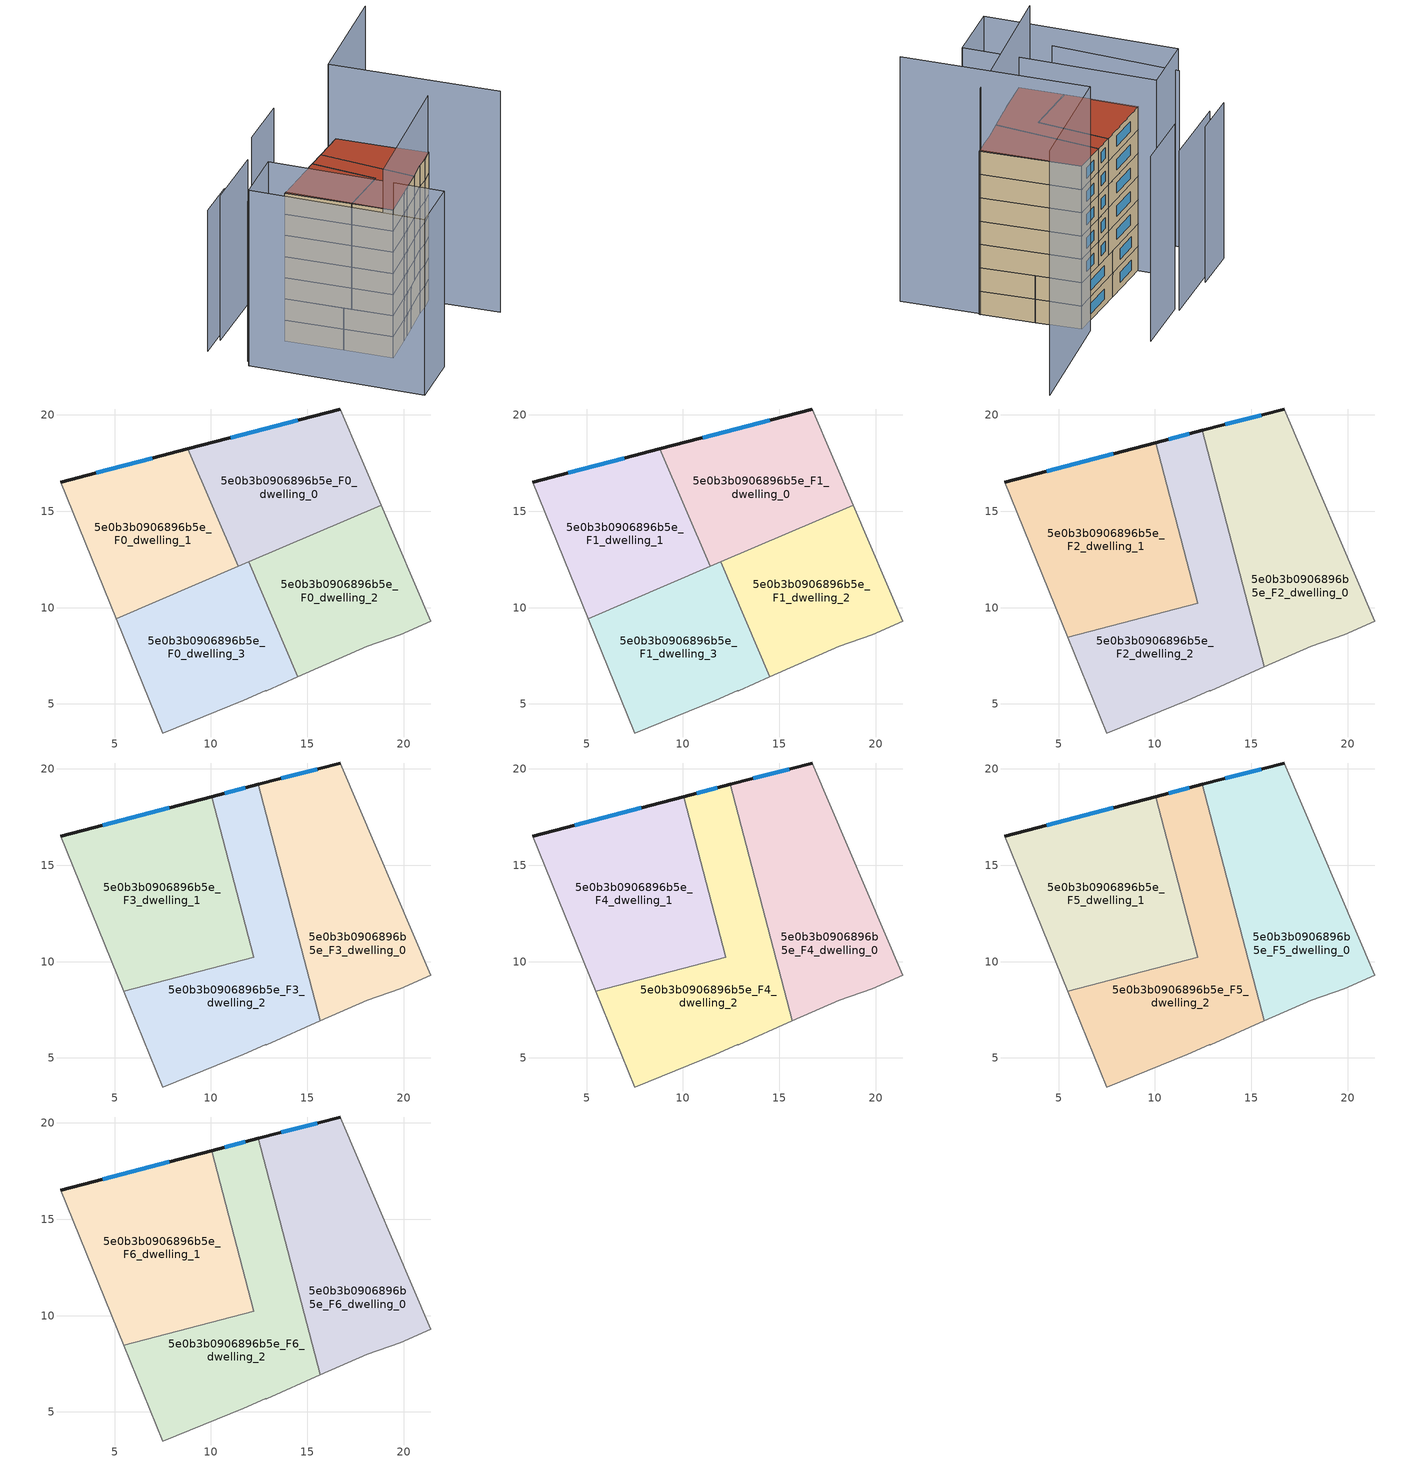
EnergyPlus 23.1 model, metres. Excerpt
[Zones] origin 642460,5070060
5e0b3b0906896b5e_F0_dwelling_0
 floor ground (EU_floor_Construction): 16.71,20.3 18.84,15.32 11.41,12.14 8.81,18.24 z0
 wall outside (EU_wall_Construction): 16.71,20.3 8.81,18.24 z0:3
 wall adiabatic (EU_wall_Construction): 18.84,15.32 16.71,20.3 z0:3
 wall to 5e0b3b0906896b5e_F0_dwelling_1 (EU_wall_Construction): 8.81,18.24 11.41,12.14 z0:3
 wall to 5e0b3b0906896b5e_F0_dwelling_2 (EU_wall_Construction): 11.95,12.37 18.84,15.32 z0:3
 wall to 5e0b3b0906896b5e_F0_dwelling_3 (EU_wall_Construction): 11.41,12.14 11.95,12.37 z0:3
 window (EU_Window_Construction): 14.5,19.72 11.02,18.81 z0.84:2.16
5e0b3b0906896b5e_F0_dwelling_1
 floor ground (EU_floor_Construction): 8.81,18.24 11.41,12.14 5.08,9.43 2.2,16.51 z0
 wall outside (EU_wall_Construction): 8.81,18.24 2.2,16.51 z0:3
 wall adiabatic (EU_wall_Construction): 2.2,16.51 5.08,9.43 z0:3
 wall to 5e0b3b0906896b5e_F0_dwelling_3 (EU_wall_Construction): 5.08,9.43 11.41,12.14 z0:3
 window (EU_Window_Construction): 6.95,17.75 4.05,16.99 z0.84:2.16
5e0b3b0906896b5e_F0_dwelling_2
 floor ground (EU_floor_Construction): 18.84,15.32 21.41,9.29 19.81,8.6 18.11,8 14.5,6.4 11.95,12.37 z0
 wall to 5e0b3b0906896b5e_F0_dwelling_3 (EU_wall_Construction): 11.95,12.37 14.5,6.4 z0:3
 wall adiabatic (EU_wall_Construction): 14.5,6.4 18.11,8 19.81,8.6 21.41,9.29 18.84,15.32 z0:3
5e0b3b0906896b5e_F0_dwelling_3
 floor ground (EU_floor_Construction): 11.95,12.37 14.5,6.4 12.9,5.7 12.8,5.7 11.7,5.2 7.5,3.5 5.08,9.43 z0
 wall adiabatic (EU_wall_Construction): 5.08,9.43 7.5,3.5 11.7,5.2 12.8,5.7 12.9,5.7 14.5,6.4 z0:3
5e0b3b0906896b5e_F1_dwelling_0
 floor to 5e0b3b0906896b5e_F0_dwelling_0 (EU_floor_Construction): 16.71,20.3 18.84,15.32 11.41,12.14 8.81,18.24 z3
 wall outside (EU_wall_Construction): 16.71,20.3 8.81,18.24 z3:6
 wall adiabatic (EU_wall_Construction): 18.84,15.32 16.71,20.3 z3:6
 wall to 5e0b3b0906896b5e_F1_dwelling_1 (EU_wall_Construction): 8.81,18.24 11.41,12.14 z3:6
 wall to 5e0b3b0906896b5e_F1_dwelling_2 (EU_wall_Construction): 11.95,12.37 18.84,15.32 z3:6
 wall to 5e0b3b0906896b5e_F1_dwelling_3 (EU_wall_Construction): 11.41,12.14 11.95,12.37 z3:6
 window (EU_Window_Construction): 14.5,19.72 11.02,18.81 z3.84:5.16
 ceiling adiabatic (EU_roof_Construction): 14.02,13.25 12.46,19.19 8.81,18.24 11.41,12.14 z6
5e0b3b0906896b5e_F1_dwelling_1
 floor to 5e0b3b0906896b5e_F0_dwelling_1 (EU_floor_Construction): 8.81,18.24 11.41,12.14 5.08,9.43 2.2,16.51 z3
 wall outside (EU_wall_Construction): 8.81,18.24 2.2,16.51 z3:6
 wall adiabatic (EU_wall_Construction): 2.2,16.51 5.08,9.43 z3:6
 wall to 5e0b3b0906896b5e_F1_dwelling_3 (EU_wall_Construction): 5.08,9.43 11.41,12.14 z3:6
 window (EU_Window_Construction): 6.95,17.75 4.05,16.99 z3.84:5.16
 ceiling adiabatic (EU_roof_Construction): 11.41,12.14 8.81,18.24 2.2,16.51 5.08,9.43 z6
5e0b3b0906896b5e_F1_dwelling_2
 floor to 5e0b3b0906896b5e_F0_dwelling_2 (EU_floor_Construction): 18.84,15.32 21.41,9.29 19.81,8.6 18.11,8 14.5,6.4 11.95,12.37 z3
 wall to 5e0b3b0906896b5e_F1_dwelling_3 (EU_wall_Construction): 11.95,12.37 14.5,6.4 z3:6
 wall adiabatic (EU_wall_Construction): 14.5,6.4 18.11,8 19.81,8.6 21.41,9.29 18.84,15.32 z3:6
5e0b3b0906896b5e_F1_dwelling_3
 floor to 5e0b3b0906896b5e_F0_dwelling_3 (EU_floor_Construction): 11.95,12.37 14.5,6.4 12.9,5.7 12.8,5.7 11.7,5.2 7.5,3.5 5.08,9.43 z3
 wall adiabatic (EU_wall_Construction): 5.08,9.43 7.5,3.5 11.7,5.2 12.8,5.7 12.9,5.7 14.5,6.4 z3:6
 ceiling adiabatic (EU_roof_Construction): 12.22,10.22 11.69,12.26 5.08,9.43 5.48,8.46 z6
5e0b3b0906896b5e_F2_dwelling_0
 floor to 5e0b3b0906896b5e_F1_dwelling_2 (EU_floor_Construction): 18.84,15.32 21.41,9.29 19.81,8.6 18.11,8 15.68,6.92 14.02,13.25 z6
 floor to 5e0b3b0906896b5e_F1_dwelling_0 (EU_floor_Construction): 16.71,20.3 18.84,15.32 14.02,13.25 12.46,19.19 z6
 wall outside (EU_wall_Construction): 16.71,20.3 12.46,19.19 z6:9
 wall to 5e0b3b0906896b5e_F2_dwelling_2 (EU_wall_Construction): 12.46,19.19 15.68,6.92 z6:9
 wall adiabatic (EU_wall_Construction): 15.68,6.92 18.11,8 19.81,8.6 21.41,9.29 16.71,20.3 z6:9
 window (EU_Window_Construction): 15.52,19.99 13.65,19.5 z6.84:8.16
5e0b3b0906896b5e_F2_dwelling_1
 floor adiabatic (EU_floor_Construction): 10.04,18.56 12.22,10.22 5.48,8.46 2.2,16.51 z6
 wall outside (EU_wall_Construction): 10.04,18.56 2.2,16.51 z6:9
 wall to 5e0b3b0906896b5e_F2_dwelling_2 (EU_wall_Construction): 5.48,8.46 12.22,10.22 10.04,18.56 z6:9
 wall adiabatic (EU_wall_Construction): 2.2,16.51 5.48,8.46 z6:9
 window (EU_Window_Construction): 7.84,17.98 4.4,17.08 z6.84:8.16
5e0b3b0906896b5e_F2_dwelling_2
 floor to 5e0b3b0906896b5e_F1_dwelling_3 (EU_floor_Construction): 11.95,12.37 14.5,6.4 12.9,5.7 12.8,5.7 11.7,5.2 7.5,3.5 5.48,8.46 12.22,10.22 11.69,12.26 z6
 floor to 5e0b3b0906896b5e_F1_dwelling_2 (EU_floor_Construction): 14.02,13.25 15.68,6.92 14.5,6.4 11.95,12.37 z6
 floor adiabatic (EU_floor_Construction): 12.46,19.19 14.02,13.25 11.69,12.26 10.04,18.56 z6
 wall outside (EU_wall_Construction): 12.46,19.19 10.04,18.56 z6:9
 wall adiabatic (EU_wall_Construction): 5.48,8.46 7.5,3.5 11.7,5.2 12.8,5.7 12.9,5.7 15.68,6.92 z6:9
 window (EU_Window_Construction): 11.78,19.02 10.72,18.74 z6.84:8.16
5e0b3b0906896b5e_F3_dwelling_0
 floor to 5e0b3b0906896b5e_F2_dwelling_0 (EU_floor_Construction): 16.71,20.3 21.41,9.29 19.81,8.6 18.11,8 15.68,6.92 12.46,19.19 z9
 wall outside (EU_wall_Construction): 16.71,20.3 12.46,19.19 z9:12
 wall to 5e0b3b0906896b5e_F3_dwelling_2 (EU_wall_Construction): 12.46,19.19 15.68,6.92 z9:12
 wall adiabatic (EU_wall_Construction): 15.68,6.92 18.11,8 19.81,8.6 21.41,9.29 16.71,20.3 z9:12
 window (EU_Window_Construction): 15.52,19.99 13.65,19.5 z9.84:11.16
5e0b3b0906896b5e_F3_dwelling_1
 floor to 5e0b3b0906896b5e_F2_dwelling_1 (EU_floor_Construction): 10.04,18.56 12.22,10.22 5.48,8.46 2.2,16.51 z9
 wall outside (EU_wall_Construction): 10.04,18.56 2.2,16.51 z9:12
 wall to 5e0b3b0906896b5e_F3_dwelling_2 (EU_wall_Construction): 5.48,8.46 12.22,10.22 10.04,18.56 z9:12
 wall adiabatic (EU_wall_Construction): 2.2,16.51 5.48,8.46 z9:12
 window (EU_Window_Construction): 7.84,17.98 4.4,17.08 z9.84:11.16
5e0b3b0906896b5e_F3_dwelling_2
 floor to 5e0b3b0906896b5e_F2_dwelling_2 (EU_floor_Construction): 12.46,19.19 15.68,6.92 12.9,5.7 12.8,5.7 11.7,5.2 7.5,3.5 5.48,8.46 12.22,10.22 10.04,18.56 z9
 wall outside (EU_wall_Construction): 12.46,19.19 10.04,18.56 z9:12
 wall adiabatic (EU_wall_Construction): 5.48,8.46 7.5,3.5 11.7,5.2 12.8,5.7 12.9,5.7 15.68,6.92 z9:12
 window (EU_Window_Construction): 11.78,19.02 10.72,18.74 z9.84:11.16
5e0b3b0906896b5e_F4_dwelling_0
 floor to 5e0b3b0906896b5e_F3_dwelling_0 (EU_floor_Construction): 16.71,20.3 21.41,9.29 19.81,8.6 18.11,8 15.68,6.92 12.46,19.19 z12
 wall outside (EU_wall_Construction): 16.71,20.3 12.46,19.19 z12:15
 wall to 5e0b3b0906896b5e_F4_dwelling_2 (EU_wall_Construction): 12.46,19.19 15.68,6.92 z12:15
 wall adiabatic (EU_wall_Construction): 15.68,6.92 18.11,8 19.81,8.6 21.41,9.29 16.71,20.3 z12:15
 window (EU_Window_Construction): 15.52,19.99 13.65,19.5 z12.84:14.16
5e0b3b0906896b5e_F4_dwelling_1
 floor to 5e0b3b0906896b5e_F3_dwelling_1 (EU_floor_Construction): 10.04,18.56 12.22,10.22 5.48,8.46 2.2,16.51 z12
 wall outside (EU_wall_Construction): 10.04,18.56 2.2,16.51 z12:15
 wall to 5e0b3b0906896b5e_F4_dwelling_2 (EU_wall_Construction): 5.48,8.46 12.22,10.22 10.04,18.56 z12:15
 wall adiabatic (EU_wall_Construction): 2.2,16.51 5.48,8.46 z12:15
 window (EU_Window_Construction): 7.84,17.98 4.4,17.08 z12.84:14.16
5e0b3b0906896b5e_F4_dwelling_2
 floor to 5e0b3b0906896b5e_F3_dwelling_2 (EU_floor_Construction): 12.46,19.19 15.68,6.92 12.9,5.7 12.8,5.7 11.7,5.2 7.5,3.5 5.48,8.46 12.22,10.22 10.04,18.56 z12
 wall outside (EU_wall_Construction): 12.46,19.19 10.04,18.56 z12:15
 wall adiabatic (EU_wall_Construction): 5.48,8.46 7.5,3.5 11.7,5.2 12.8,5.7 12.9,5.7 15.68,6.92 z12:15
 window (EU_Window_Construction): 11.78,19.02 10.72,18.74 z12.84:14.16
5e0b3b0906896b5e_F5_dwelling_0
 floor to 5e0b3b0906896b5e_F4_dwelling_0 (EU_floor_Construction): 16.71,20.3 21.41,9.29 19.81,8.6 18.11,8 15.68,6.92 12.46,19.19 z15
 wall outside (EU_wall_Construction): 16.71,20.3 12.46,19.19 z15:18
 wall to 5e0b3b0906896b5e_F5_dwelling_2 (EU_wall_Construction): 12.46,19.19 15.68,6.92 z15:18
 wall adiabatic (EU_wall_Construction): 15.68,6.92 18.11,8 19.81,8.6 21.41,9.29 16.71,20.3 z15:18
 window (EU_Window_Construction): 15.52,19.99 13.65,19.5 z15.84:17.16
5e0b3b0906896b5e_F5_dwelling_1
 floor to 5e0b3b0906896b5e_F4_dwelling_1 (EU_floor_Construction): 10.04,18.56 12.22,10.22 5.48,8.46 2.2,16.51 z15
 wall outside (EU_wall_Construction): 10.04,18.56 2.2,16.51 z15:18
 wall to 5e0b3b0906896b5e_F5_dwelling_2 (EU_wall_Construction): 5.48,8.46 12.22,10.22 10.04,18.56 z15:18
 wall adiabatic (EU_wall_Construction): 2.2,16.51 5.48,8.46 z15:18
 window (EU_Window_Construction): 7.84,17.98 4.4,17.08 z15.84:17.16
5e0b3b0906896b5e_F5_dwelling_2
 floor to 5e0b3b0906896b5e_F4_dwelling_2 (EU_floor_Construction): 12.46,19.19 15.68,6.92 12.9,5.7 12.8,5.7 11.7,5.2 7.5,3.5 5.48,8.46 12.22,10.22 10.04,18.56 z15
 wall outside (EU_wall_Construction): 12.46,19.19 10.04,18.56 z15:18
 wall adiabatic (EU_wall_Construction): 5.48,8.46 7.5,3.5 11.7,5.2 12.8,5.7 12.9,5.7 15.68,6.92 z15:18
 window (EU_Window_Construction): 11.78,19.02 10.72,18.74 z15.84:17.16
5e0b3b0906896b5e_F6_dwelling_0
 floor to 5e0b3b0906896b5e_F5_dwelling_0 (EU_floor_Construction): 16.71,20.3 21.41,9.29 19.81,8.6 18.11,8 15.68,6.92 12.46,19.19 z18
 wall outside (EU_wall_Construction): 16.71,20.3 12.46,19.19 z18:21
 wall to 5e0b3b0906896b5e_F6_dwelling_2 (EU_wall_Construction): 12.46,19.19 15.68,6.92 z18:21
 wall adiabatic (EU_wall_Construction): 15.68,6.92 18.11,8 19.81,8.6 21.41,9.29 16.71,20.3 z18:21
 window (EU_Window_Construction): 15.52,19.99 13.65,19.5 z18.84:20.16
 roof outside (EU_roof_Construction): 19.81,8.6 21.41,9.29 16.71,20.3 12.46,19.19 15.68,6.92 18.11,8 z21
5e0b3b0906896b5e_F6_dwelling_1
 floor to 5e0b3b0906896b5e_F5_dwelling_1 (EU_floor_Construction): 10.04,18.56 12.22,10.22 5.48,8.46 2.2,16.51 z18
 wall outside (EU_wall_Construction): 10.04,18.56 2.2,16.51 z18:21
 wall to 5e0b3b0906896b5e_F6_dwelling_2 (EU_wall_Construction): 5.48,8.46 12.22,10.22 10.04,18.56 z18:21
 wall adiabatic (EU_wall_Construction): 2.2,16.51 5.48,8.46 z18:21
 window (EU_Window_Construction): 7.84,17.98 4.4,17.08 z18.84:20.16
 roof outside (EU_roof_Construction): 12.22,10.22 10.04,18.56 2.2,16.51 5.48,8.46 z21
5e0b3b0906896b5e_F6_dwelling_2
 floor to 5e0b3b0906896b5e_F5_dwelling_2 (EU_floor_Construction): 12.46,19.19 15.68,6.92 12.9,5.7 12.8,5.7 11.7,5.2 7.5,3.5 5.48,8.46 12.22,10.22 10.04,18.56 z18
 wall outside (EU_wall_Construction): 12.46,19.19 10.04,18.56 z18:21
 wall adiabatic (EU_wall_Construction): 5.48,8.46 7.5,3.5 11.7,5.2 12.8,5.7 12.9,5.7 15.68,6.92 z18:21
 window (EU_Window_Construction): 11.78,19.02 10.72,18.74 z18.84:20.16
 roof outside (EU_roof_Construction): 15.68,6.92 12.46,19.19 10.04,18.56 12.22,10.22 5.48,8.46 7.5,3.5 11.7,5.2 12.8,5.7 12.9,5.7 z21
shading: 0.76,2.45 2.79,-5.11 z0:17.7; 24.71,0.59 16.31,21.21 / 16.31,21.21 30.43,26.96 z0:31.4; 3.53,1.78 21.37,9.39 z0:29.1; 2.9,-5.39 -5.31,16.01 / -5.31,16.01 1.69,18.69 / 1.69,18.69 9.9,-2.71 / 9.9,-2.71 2.9,-5.39 z0:24.9; -4.59,16.81 0.19,2.3 z0:22.7; -0.3,24.11 -5.81,22.2 z0:20; 6.41,25.91 -2.65,22.8 z0:20.5; 13.83,27.89 6.58,25.4 z0:23.8
[Building]
EU S2 Campaign: North Axis=0; Terrain=City; Solar Distribution=FullExterior
[Site:Location]
Lyon-Bron: Latitude=45.75; Longitude=5; Time Zone=1; Elevation=198
[SizingPeriod:WeatherFileDays]
AnnualSizingPeriod: Begin Month=1; Begin Day of Month=1; End Month=12; End Day of Month=31; Day of Week for Start Day=Monday; Use Weather File Daylight Saving Period=No; Use Weather File Rain and Snow Indicators=No
[MATERIAL]
EU_InternalMass_Material: Roughness=MediumRough; Thickness=0.1; Conductivity=1; Density=1800; Specific Heat=900; Thermal Absorptance=0.9; Solar Absorptance=0.7; Visible Absorptance=0.7
[MATERIAL:NOMASS] Roughness=MediumRough; Thermal Absorptance=0.9; Solar Absorptance=0.7; Visible Absorptance=0.7
Name | Thermal Resistance
EU_wall_NoMass | 0.776494
EU_roof_NoMass | 0.486893
EU_floor_NoMass | 0.421597
[WINDOWMATERIAL:SIMPLEGLAZINGSYSTEM]
EU_Window_SimpleGlazing: UFactor=4.24961; Solar Heat Gain Coefficient=0.83; Visible Transmittance=0.83
[CONSTRUCTION]
EU_wall_Construction: EU_wall_NoMass
EU_roof_Construction: EU_roof_NoMass
EU_floor_Construction: EU_floor_NoMass
EU_Window_Construction: EU_Window_SimpleGlazing
EU_InternalMass_Construction: EU_InternalMass_Material
[ZONE] Type=1; Multiplier=1; Ceiling Height=autocalculate; Floor Area=autocalculate; Part of Total Floor Area=Yes
Name | Volume
5e0b3b0906896b5e_F0_dwelling_0; 5e0b3b0906896b5e_F1_dwelling_0 | 146.071
5e0b3b0906896b5e_F2_dwelling_0; 5e0b3b0906896b5e_F3_dwelling_0; 5e0b3b0906896b5e_F4_dwelling_0; 5e0b3b0906896b5e_F5_dwelling_0; 5e0b3b0906896b5e_F6_dwelling_0 | 194.744
5e0b3b0906896b5e_F0_dwelling_1; 5e0b3b0906896b5e_F1_dwelling_1 | 146.062
5e0b3b0906896b5e_F2_dwelling_1; 5e0b3b0906896b5e_F3_dwelling_1; 5e0b3b0906896b5e_F4_dwelling_1; 5e0b3b0906896b5e_F5_dwelling_1; 5e0b3b0906896b5e_F6_dwelling_1 | 194.769
5e0b3b0906896b5e_F0_dwelling_2; 5e0b3b0906896b5e_F1_dwelling_2 | 146.053
5e0b3b0906896b5e_F2_dwelling_2; 5e0b3b0906896b5e_F3_dwelling_2; 5e0b3b0906896b5e_F4_dwelling_2; 5e0b3b0906896b5e_F5_dwelling_2; 5e0b3b0906896b5e_F6_dwelling_2 | 194.748
5e0b3b0906896b5e_F0_dwelling_3; 5e0b3b0906896b5e_F1_dwelling_3 | 146.07
[INTERNALMASS] Construction=EU_InternalMass_Construction
Name | Zone or ZoneList | Surface Area
5e0b3b0906896b5e_F0_dwelling_0_EU_InternalMass | 5e0b3b0906896b5e_F0_dwelling_0 | 48.69
5e0b3b0906896b5e_F0_dwelling_1_EU_InternalMass | 5e0b3b0906896b5e_F0_dwelling_1 | 48.6873
5e0b3b0906896b5e_F0_dwelling_2_EU_InternalMass | 5e0b3b0906896b5e_F0_dwelling_2 | 48.6839
5e0b3b0906896b5e_F0_dwelling_3_EU_InternalMass | 5e0b3b0906896b5e_F0_dwelling_3 | 48.69
5e0b3b0906896b5e_F1_dwelling_0_EU_InternalMass | 5e0b3b0906896b5e_F1_dwelling_0 | 48.69
5e0b3b0906896b5e_F1_dwelling_1_EU_InternalMass | 5e0b3b0906896b5e_F1_dwelling_1 | 48.6873
5e0b3b0906896b5e_F1_dwelling_2_EU_InternalMass | 5e0b3b0906896b5e_F1_dwelling_2 | 48.6839
5e0b3b0906896b5e_F1_dwelling_3_EU_InternalMass | 5e0b3b0906896b5e_F1_dwelling_3 | 48.69
5e0b3b0906896b5e_F2_dwelling_0_EU_InternalMass | 5e0b3b0906896b5e_F2_dwelling_0 | 64.9154
5e0b3b0906896b5e_F2_dwelling_1_EU_InternalMass | 5e0b3b0906896b5e_F2_dwelling_1 | 64.9233
5e0b3b0906896b5e_F2_dwelling_2_EU_InternalMass | 5e0b3b0906896b5e_F2_dwelling_2 | 64.9158
5e0b3b0906896b5e_F3_dwelling_0_EU_InternalMass | 5e0b3b0906896b5e_F3_dwelling_0 | 64.9154
5e0b3b0906896b5e_F3_dwelling_1_EU_InternalMass | 5e0b3b0906896b5e_F3_dwelling_1 | 64.9233
5e0b3b0906896b5e_F3_dwelling_2_EU_InternalMass | 5e0b3b0906896b5e_F3_dwelling_2 | 64.9158
5e0b3b0906896b5e_F4_dwelling_0_EU_InternalMass | 5e0b3b0906896b5e_F4_dwelling_0 | 64.9154
5e0b3b0906896b5e_F4_dwelling_1_EU_InternalMass | 5e0b3b0906896b5e_F4_dwelling_1 | 64.9233
5e0b3b0906896b5e_F4_dwelling_2_EU_InternalMass | 5e0b3b0906896b5e_F4_dwelling_2 | 64.9158
5e0b3b0906896b5e_F5_dwelling_0_EU_InternalMass | 5e0b3b0906896b5e_F5_dwelling_0 | 64.9154
5e0b3b0906896b5e_F5_dwelling_1_EU_InternalMass | 5e0b3b0906896b5e_F5_dwelling_1 | 64.9233
5e0b3b0906896b5e_F5_dwelling_2_EU_InternalMass | 5e0b3b0906896b5e_F5_dwelling_2 | 64.9158
5e0b3b0906896b5e_F6_dwelling_0_EU_InternalMass | 5e0b3b0906896b5e_F6_dwelling_0 | 64.9154
5e0b3b0906896b5e_F6_dwelling_1_EU_InternalMass | 5e0b3b0906896b5e_F6_dwelling_1 | 64.9233
5e0b3b0906896b5e_F6_dwelling_2_EU_InternalMass | 5e0b3b0906896b5e_F6_dwelling_2 | 64.9158
[OTHEREQUIPMENT] Fuel Type=Electricity; Design Level Calculation Method=Watts/Area; Power per Zone Floor Area=1; Fraction Latent=0; Fraction Radiant=0; Fraction Lost=0; Carbon Dioxide Generation Rate=0; EndUse Subcategory=EU_Step8_InternalGains
Name | Zone or ZoneList or Space or SpaceList | Schedule
EU_Step8_InternalGain_5e0b3b0906896b5e_F0_dwelling_0_f000 | 5e0b3b0906896b5e_F0_dwelling_0 | EU_Step8_GainSchedule_5e0b3b0906896b5e_F0_dwelling_0_f000
EU_Step8_InternalGain_5e0b3b0906896b5e_F0_dwelling_1_f000 | 5e0b3b0906896b5e_F0_dwelling_1 | EU_Step8_GainSchedule_5e0b3b0906896b5e_F0_dwelling_1_f000
EU_Step8_InternalGain_5e0b3b0906896b5e_F0_dwelling_2_f000 | 5e0b3b0906896b5e_F0_dwelling_2 | EU_Step8_GainSchedule_5e0b3b0906896b5e_F0_dwelling_2_f000
EU_Step8_InternalGain_5e0b3b0906896b5e_F0_dwelling_3_f000 | 5e0b3b0906896b5e_F0_dwelling_3 | EU_Step8_GainSchedule_5e0b3b0906896b5e_F0_dwelling_3_f000
EU_Step8_InternalGain_5e0b3b0906896b5e_F1_dwelling_0_f000 | 5e0b3b0906896b5e_F1_dwelling_0 | EU_Step8_GainSchedule_5e0b3b0906896b5e_F1_dwelling_0_f000
EU_Step8_InternalGain_5e0b3b0906896b5e_F1_dwelling_1_f000 | 5e0b3b0906896b5e_F1_dwelling_1 | EU_Step8_GainSchedule_5e0b3b0906896b5e_F1_dwelling_1_f000
EU_Step8_InternalGain_5e0b3b0906896b5e_F1_dwelling_2_f000 | 5e0b3b0906896b5e_F1_dwelling_2 | EU_Step8_GainSchedule_5e0b3b0906896b5e_F1_dwelling_2_f000
EU_Step8_InternalGain_5e0b3b0906896b5e_F1_dwelling_3_f000 | 5e0b3b0906896b5e_F1_dwelling_3 | EU_Step8_GainSchedule_5e0b3b0906896b5e_F1_dwelling_3_f000
EU_Step8_InternalGain_5e0b3b0906896b5e_F2_dwelling_0_f000 | 5e0b3b0906896b5e_F2_dwelling_0 | EU_Step8_GainSchedule_5e0b3b0906896b5e_F2_dwelling_0_f000
EU_Step8_InternalGain_5e0b3b0906896b5e_F2_dwelling_1_f000 | 5e0b3b0906896b5e_F2_dwelling_1 | EU_Step8_GainSchedule_5e0b3b0906896b5e_F2_dwelling_1_f000
EU_Step8_InternalGain_5e0b3b0906896b5e_F2_dwelling_2_f000 | 5e0b3b0906896b5e_F2_dwelling_2 | EU_Step8_GainSchedule_5e0b3b0906896b5e_F2_dwelling_2_f000
EU_Step8_InternalGain_5e0b3b0906896b5e_F3_dwelling_0_f000 | 5e0b3b0906896b5e_F3_dwelling_0 | EU_Step8_GainSchedule_5e0b3b0906896b5e_F3_dwelling_0_f000
EU_Step8_InternalGain_5e0b3b0906896b5e_F3_dwelling_1_f000 | 5e0b3b0906896b5e_F3_dwelling_1 | EU_Step8_GainSchedule_5e0b3b0906896b5e_F3_dwelling_1_f000
EU_Step8_InternalGain_5e0b3b0906896b5e_F3_dwelling_2_f000 | 5e0b3b0906896b5e_F3_dwelling_2 | EU_Step8_GainSchedule_5e0b3b0906896b5e_F3_dwelling_2_f000
EU_Step8_InternalGain_5e0b3b0906896b5e_F4_dwelling_0_f000 | 5e0b3b0906896b5e_F4_dwelling_0 | EU_Step8_GainSchedule_5e0b3b0906896b5e_F4_dwelling_0_f000
EU_Step8_InternalGain_5e0b3b0906896b5e_F4_dwelling_1_f000 | 5e0b3b0906896b5e_F4_dwelling_1 | EU_Step8_GainSchedule_5e0b3b0906896b5e_F4_dwelling_1_f000
EU_Step8_InternalGain_5e0b3b0906896b5e_F4_dwelling_2_f000 | 5e0b3b0906896b5e_F4_dwelling_2 | EU_Step8_GainSchedule_5e0b3b0906896b5e_F4_dwelling_2_f000
EU_Step8_InternalGain_5e0b3b0906896b5e_F5_dwelling_0_f000 | 5e0b3b0906896b5e_F5_dwelling_0 | EU_Step8_GainSchedule_5e0b3b0906896b5e_F5_dwelling_0_f000
EU_Step8_InternalGain_5e0b3b0906896b5e_F5_dwelling_1_f000 | 5e0b3b0906896b5e_F5_dwelling_1 | EU_Step8_GainSchedule_5e0b3b0906896b5e_F5_dwelling_1_f000
EU_Step8_InternalGain_5e0b3b0906896b5e_F5_dwelling_2_f000 | 5e0b3b0906896b5e_F5_dwelling_2 | EU_Step8_GainSchedule_5e0b3b0906896b5e_F5_dwelling_2_f000
EU_Step8_InternalGain_5e0b3b0906896b5e_F6_dwelling_0_f000 | 5e0b3b0906896b5e_F6_dwelling_0 | EU_Step8_GainSchedule_5e0b3b0906896b5e_F6_dwelling_0_f000
EU_Step8_InternalGain_5e0b3b0906896b5e_F6_dwelling_1_f000 | 5e0b3b0906896b5e_F6_dwelling_1 | EU_Step8_GainSchedule_5e0b3b0906896b5e_F6_dwelling_1_f000
EU_Step8_InternalGain_5e0b3b0906896b5e_F6_dwelling_2_f000 | 5e0b3b0906896b5e_F6_dwelling_2 | EU_Step8_GainSchedule_5e0b3b0906896b5e_F6_dwelling_2_f000
[ZONEVENTILATION:DESIGNFLOWRATE] Schedule=EU_AlwaysOn; Design Flow Rate Calculation Method=AirChanges/Hour; Air Changes per Hour=0.693814; Ventilation Type=Natural; Fan Pressure Rise=0; Fan Total Efficiency=1; Constant Term Coefficient=1; Temperature Term Coefficient=0; Velocity Term Coefficient=0; Velocity Squared Term Coefficient=0; Minimum Indoor Temperature=-100; Maximum Indoor Temperature=100; Delta Temperature=-100; Minimum Outdoor Temperature=-100; Maximum Outdoor Temperature=100; Maximum Wind Speed=40
Name | Zone or ZoneList or Space or SpaceList
EU_ConstantAir_5e0b3b0906896b5e_F0_dwelling_0 | 5e0b3b0906896b5e_F0_dwelling_0
EU_ConstantAir_5e0b3b0906896b5e_F0_dwelling_1 | 5e0b3b0906896b5e_F0_dwelling_1
EU_ConstantAir_5e0b3b0906896b5e_F0_dwelling_2 | 5e0b3b0906896b5e_F0_dwelling_2
EU_ConstantAir_5e0b3b0906896b5e_F0_dwelling_3 | 5e0b3b0906896b5e_F0_dwelling_3
EU_ConstantAir_5e0b3b0906896b5e_F1_dwelling_0 | 5e0b3b0906896b5e_F1_dwelling_0
EU_ConstantAir_5e0b3b0906896b5e_F1_dwelling_1 | 5e0b3b0906896b5e_F1_dwelling_1
EU_ConstantAir_5e0b3b0906896b5e_F1_dwelling_2 | 5e0b3b0906896b5e_F1_dwelling_2
EU_ConstantAir_5e0b3b0906896b5e_F1_dwelling_3 | 5e0b3b0906896b5e_F1_dwelling_3
EU_ConstantAir_5e0b3b0906896b5e_F2_dwelling_0 | 5e0b3b0906896b5e_F2_dwelling_0
EU_ConstantAir_5e0b3b0906896b5e_F2_dwelling_1 | 5e0b3b0906896b5e_F2_dwelling_1
EU_ConstantAir_5e0b3b0906896b5e_F2_dwelling_2 | 5e0b3b0906896b5e_F2_dwelling_2
EU_ConstantAir_5e0b3b0906896b5e_F3_dwelling_0 | 5e0b3b0906896b5e_F3_dwelling_0
EU_ConstantAir_5e0b3b0906896b5e_F3_dwelling_1 | 5e0b3b0906896b5e_F3_dwelling_1
EU_ConstantAir_5e0b3b0906896b5e_F3_dwelling_2 | 5e0b3b0906896b5e_F3_dwelling_2
EU_ConstantAir_5e0b3b0906896b5e_F4_dwelling_0 | 5e0b3b0906896b5e_F4_dwelling_0
EU_ConstantAir_5e0b3b0906896b5e_F4_dwelling_1 | 5e0b3b0906896b5e_F4_dwelling_1
EU_ConstantAir_5e0b3b0906896b5e_F4_dwelling_2 | 5e0b3b0906896b5e_F4_dwelling_2
EU_ConstantAir_5e0b3b0906896b5e_F5_dwelling_0 | 5e0b3b0906896b5e_F5_dwelling_0
EU_ConstantAir_5e0b3b0906896b5e_F5_dwelling_1 | 5e0b3b0906896b5e_F5_dwelling_1
EU_ConstantAir_5e0b3b0906896b5e_F5_dwelling_2 | 5e0b3b0906896b5e_F5_dwelling_2
EU_ConstantAir_5e0b3b0906896b5e_F6_dwelling_0 | 5e0b3b0906896b5e_F6_dwelling_0
EU_ConstantAir_5e0b3b0906896b5e_F6_dwelling_1 | 5e0b3b0906896b5e_F6_dwelling_1
EU_ConstantAir_5e0b3b0906896b5e_F6_dwelling_2 | 5e0b3b0906896b5e_F6_dwelling_2
[HVACTEMPLATE:THERMOSTAT] Constant Heating Setpoint=20; Constant Cooling Setpoint=50
EU_HeatOnly_5e0b3b0906896b5e_F0_dwelling_0; EU_HeatOnly_5e0b3b0906896b5e_F0_dwelling_1; EU_HeatOnly_5e0b3b0906896b5e_F0_dwelling_2; EU_HeatOnly_5e0b3b0906896b5e_F0_dwelling_3; EU_HeatOnly_5e0b3b0906896b5e_F1_dwelling_0; EU_HeatOnly_5e0b3b0906896b5e_F1_dwelling_1; EU_HeatOnly_5e0b3b0906896b5e_F1_dwelling_2; EU_HeatOnly_5e0b3b0906896b5e_F1_dwelling_3; EU_HeatOnly_5e0b3b0906896b5e_F2_dwelling_0; EU_HeatOnly_5e0b3b0906896b5e_F2_dwelling_1; EU_HeatOnly_5e0b3b0906896b5e_F2_dwelling_2; EU_HeatOnly_5e0b3b0906896b5e_F3_dwelling_0; EU_HeatOnly_5e0b3b0906896b5e_F3_dwelling_1; EU_HeatOnly_5e0b3b0906896b5e_F3_dwelling_2; EU_HeatOnly_5e0b3b0906896b5e_F4_dwelling_0; EU_HeatOnly_5e0b3b0906896b5e_F4_dwelling_1; EU_HeatOnly_5e0b3b0906896b5e_F4_dwelling_2; EU_HeatOnly_5e0b3b0906896b5e_F5_dwelling_0; EU_HeatOnly_5e0b3b0906896b5e_F5_dwelling_1; EU_HeatOnly_5e0b3b0906896b5e_F5_dwelling_2; EU_HeatOnly_5e0b3b0906896b5e_F6_dwelling_0; EU_HeatOnly_5e0b3b0906896b5e_F6_dwelling_1; EU_HeatOnly_5e0b3b0906896b5e_F6_dwelling_2
[HVACTEMPLATE:ZONE:IDEALLOADSAIRSYSTEM] System Availability Schedule=EU_AlwaysOn; Maximum Heating Supply Air Temperature=50; Minimum Cooling Supply Air Temperature=13; Maximum Heating Supply Air Humidity Ratio=0.0156; Minimum Cooling Supply Air Humidity Ratio=0.0077; Heating Limit=NoLimit; Cooling Limit=NoLimit; Heating Availability Schedule=EU_AlwaysOn; Cooling Availability Schedule=EU_CoolingOff; Dehumidification Control Type=ConstantSensibleHeatRatio; Cooling Sensible Heat Ratio=0.7; Dehumidification Setpoint=60; Humidification Control Type=None; Humidification Setpoint=30; Outdoor Air Method=None; Outdoor Air Flow Rate per Person=0.00944; Outdoor Air Flow Rate per Zone Floor Area=0; Outdoor Air Flow Rate per Zone=0; Demand Controlled Ventilation Type=None; Outdoor Air Economizer Type=NoEconomizer; Heat Recovery Type=None; Sensible Heat Recovery Effectiveness=0.7; Latent Heat Recovery Effectiveness=0.65
Name | Template Thermostat
5e0b3b0906896b5e_F0_dwelling_0 | EU_HeatOnly_5e0b3b0906896b5e_F0_dwelling_0
5e0b3b0906896b5e_F0_dwelling_1 | EU_HeatOnly_5e0b3b0906896b5e_F0_dwelling_1
5e0b3b0906896b5e_F0_dwelling_2 | EU_HeatOnly_5e0b3b0906896b5e_F0_dwelling_2
5e0b3b0906896b5e_F0_dwelling_3 | EU_HeatOnly_5e0b3b0906896b5e_F0_dwelling_3
5e0b3b0906896b5e_F1_dwelling_0 | EU_HeatOnly_5e0b3b0906896b5e_F1_dwelling_0
5e0b3b0906896b5e_F1_dwelling_1 | EU_HeatOnly_5e0b3b0906896b5e_F1_dwelling_1
5e0b3b0906896b5e_F1_dwelling_2 | EU_HeatOnly_5e0b3b0906896b5e_F1_dwelling_2
5e0b3b0906896b5e_F1_dwelling_3 | EU_HeatOnly_5e0b3b0906896b5e_F1_dwelling_3
5e0b3b0906896b5e_F2_dwelling_0 | EU_HeatOnly_5e0b3b0906896b5e_F2_dwelling_0
5e0b3b0906896b5e_F2_dwelling_1 | EU_HeatOnly_5e0b3b0906896b5e_F2_dwelling_1
5e0b3b0906896b5e_F2_dwelling_2 | EU_HeatOnly_5e0b3b0906896b5e_F2_dwelling_2
5e0b3b0906896b5e_F3_dwelling_0 | EU_HeatOnly_5e0b3b0906896b5e_F3_dwelling_0
5e0b3b0906896b5e_F3_dwelling_1 | EU_HeatOnly_5e0b3b0906896b5e_F3_dwelling_1
5e0b3b0906896b5e_F3_dwelling_2 | EU_HeatOnly_5e0b3b0906896b5e_F3_dwelling_2
5e0b3b0906896b5e_F4_dwelling_0 | EU_HeatOnly_5e0b3b0906896b5e_F4_dwelling_0
5e0b3b0906896b5e_F4_dwelling_1 | EU_HeatOnly_5e0b3b0906896b5e_F4_dwelling_1
5e0b3b0906896b5e_F4_dwelling_2 | EU_HeatOnly_5e0b3b0906896b5e_F4_dwelling_2
5e0b3b0906896b5e_F5_dwelling_0 | EU_HeatOnly_5e0b3b0906896b5e_F5_dwelling_0
5e0b3b0906896b5e_F5_dwelling_1 | EU_HeatOnly_5e0b3b0906896b5e_F5_dwelling_1
5e0b3b0906896b5e_F5_dwelling_2 | EU_HeatOnly_5e0b3b0906896b5e_F5_dwelling_2
5e0b3b0906896b5e_F6_dwelling_0 | EU_HeatOnly_5e0b3b0906896b5e_F6_dwelling_0
5e0b3b0906896b5e_F6_dwelling_1 | EU_HeatOnly_5e0b3b0906896b5e_F6_dwelling_1
5e0b3b0906896b5e_F6_dwelling_2 | EU_HeatOnly_5e0b3b0906896b5e_F6_dwelling_2
[SIZING:ZONE] Zone Cooling Design Supply Air Temperature Input Method=SupplyAirTemperature; Zone Cooling Design Supply Air Temperature=13; Zone Heating Design Supply Air Temperature Input Method=SupplyAirTemperature; Zone Heating Design Supply Air Temperature=50; Zone Cooling Design Supply Air Humidity Ratio=0.008; Zone Heating Design Supply Air Humidity Ratio=0.008; Cooling Design Air Flow Method=DesignDay; Cooling Design Air Flow Rate=0; Cooling Minimum Air Flow per Zone Floor Area=0.000762; Cooling Minimum Air Flow=0; Cooling Minimum Air Flow Fraction=0.2; Heating Design Air Flow Method=DesignDay; Heating Design Air Flow Rate=0; Heating Maximum Air Flow per Zone Floor Area=0.002032; Heating Maximum Air Flow=0.141576; Heating Maximum Air Flow Fraction=0.3; Account for Dedicated Outdoor Air System=No; Dedicated Outdoor Air System Control Strategy=NeutralSupplyAir; Dedicated Outdoor Air Low Setpoint Temperature for Design=autosize; Dedicated Outdoor Air High Setpoint Temperature for Design=autosize; Zone Load Sizing Method=Sensible Load Only No Latent Load; Zone Latent Cooling Design Supply Air Humidity Ratio Input Method=HumidityRatioDifference; Zone Cooling Design Supply Air Humidity Ratio Difference=0.005; Zone Latent Heating Design Supply Air Humidity Ratio Input Method=HumidityRatioDifference; Zone Humidification Design Supply Air Humidity Ratio Difference=0.005
5e0b3b0906896b5e_F0_dwelling_0; 5e0b3b0906896b5e_F0_dwelling_1; 5e0b3b0906896b5e_F0_dwelling_2; 5e0b3b0906896b5e_F0_dwelling_3; 5e0b3b0906896b5e_F1_dwelling_0; 5e0b3b0906896b5e_F1_dwelling_1; 5e0b3b0906896b5e_F1_dwelling_2; 5e0b3b0906896b5e_F1_dwelling_3; 5e0b3b0906896b5e_F2_dwelling_0; 5e0b3b0906896b5e_F2_dwelling_1; 5e0b3b0906896b5e_F2_dwelling_2; 5e0b3b0906896b5e_F3_dwelling_0; 5e0b3b0906896b5e_F3_dwelling_1; 5e0b3b0906896b5e_F3_dwelling_2; 5e0b3b0906896b5e_F4_dwelling_0; 5e0b3b0906896b5e_F4_dwelling_1; 5e0b3b0906896b5e_F4_dwelling_2; 5e0b3b0906896b5e_F5_dwelling_0; 5e0b3b0906896b5e_F5_dwelling_1; 5e0b3b0906896b5e_F5_dwelling_2; 5e0b3b0906896b5e_F6_dwelling_0; 5e0b3b0906896b5e_F6_dwelling_1; 5e0b3b0906896b5e_F6_dwelling_2
[SCHEDULE:CONSTANT]
Name | Hourly Value
EU_AlwaysOn | 1
EU_CoolingOff | 0
[SCHEDULE:FILE] Column Number=1; Rows to Skip at Top=0; Number of Hours of Data=8760; Column Separator=Comma; Interpolate to Timestep=No; Minutes per Item=60; Adjust Schedule for Daylight Savings=Yes
Name | File
EU_Step8_GainSchedule_5e0b3b0906896b5e_F0_dwelling_0_f000 | ../../schedules/5e0b3b0906896b5e/5e0b3b0906896b5e_F0_dwelling_0_f000_gain.csv
EU_Step8_GainSchedule_5e0b3b0906896b5e_F0_dwelling_1_f000 | ../../schedules/5e0b3b0906896b5e/5e0b3b0906896b5e_F0_dwelling_1_f000_gain.csv
EU_Step8_GainSchedule_5e0b3b0906896b5e_F0_dwelling_2_f000 | ../../schedules/5e0b3b0906896b5e/5e0b3b0906896b5e_F0_dwelling_2_f000_gain.csv
EU_Step8_GainSchedule_5e0b3b0906896b5e_F0_dwelling_3_f000 | ../../schedules/5e0b3b0906896b5e/5e0b3b0906896b5e_F0_dwelling_3_f000_gain.csv
EU_Step8_GainSchedule_5e0b3b0906896b5e_F1_dwelling_0_f000 | ../../schedules/5e0b3b0906896b5e/5e0b3b0906896b5e_F1_dwelling_0_f000_gain.csv
EU_Step8_GainSchedule_5e0b3b0906896b5e_F1_dwelling_1_f000 | ../../schedules/5e0b3b0906896b5e/5e0b3b0906896b5e_F1_dwelling_1_f000_gain.csv
EU_Step8_GainSchedule_5e0b3b0906896b5e_F1_dwelling_2_f000 | ../../schedules/5e0b3b0906896b5e/5e0b3b0906896b5e_F1_dwelling_2_f000_gain.csv
EU_Step8_GainSchedule_5e0b3b0906896b5e_F1_dwelling_3_f000 | ../../schedules/5e0b3b0906896b5e/5e0b3b0906896b5e_F1_dwelling_3_f000_gain.csv
EU_Step8_GainSchedule_5e0b3b0906896b5e_F2_dwelling_0_f000 | ../../schedules/5e0b3b0906896b5e/5e0b3b0906896b5e_F2_dwelling_0_f000_gain.csv
EU_Step8_GainSchedule_5e0b3b0906896b5e_F2_dwelling_1_f000 | ../../schedules/5e0b3b0906896b5e/5e0b3b0906896b5e_F2_dwelling_1_f000_gain.csv
EU_Step8_GainSchedule_5e0b3b0906896b5e_F2_dwelling_2_f000 | ../../schedules/5e0b3b0906896b5e/5e0b3b0906896b5e_F2_dwelling_2_f000_gain.csv
EU_Step8_GainSchedule_5e0b3b0906896b5e_F3_dwelling_0_f000 | ../../schedules/5e0b3b0906896b5e/5e0b3b0906896b5e_F3_dwelling_0_f000_gain.csv
EU_Step8_GainSchedule_5e0b3b0906896b5e_F3_dwelling_1_f000 | ../../schedules/5e0b3b0906896b5e/5e0b3b0906896b5e_F3_dwelling_1_f000_gain.csv
EU_Step8_GainSchedule_5e0b3b0906896b5e_F3_dwelling_2_f000 | ../../schedules/5e0b3b0906896b5e/5e0b3b0906896b5e_F3_dwelling_2_f000_gain.csv
EU_Step8_GainSchedule_5e0b3b0906896b5e_F4_dwelling_0_f000 | ../../schedules/5e0b3b0906896b5e/5e0b3b0906896b5e_F4_dwelling_0_f000_gain.csv
EU_Step8_GainSchedule_5e0b3b0906896b5e_F4_dwelling_1_f000 | ../../schedules/5e0b3b0906896b5e/5e0b3b0906896b5e_F4_dwelling_1_f000_gain.csv
EU_Step8_GainSchedule_5e0b3b0906896b5e_F4_dwelling_2_f000 | ../../schedules/5e0b3b0906896b5e/5e0b3b0906896b5e_F4_dwelling_2_f000_gain.csv
EU_Step8_GainSchedule_5e0b3b0906896b5e_F5_dwelling_0_f000 | ../../schedules/5e0b3b0906896b5e/5e0b3b0906896b5e_F5_dwelling_0_f000_gain.csv
EU_Step8_GainSchedule_5e0b3b0906896b5e_F5_dwelling_1_f000 | ../../schedules/5e0b3b0906896b5e/5e0b3b0906896b5e_F5_dwelling_1_f000_gain.csv
EU_Step8_GainSchedule_5e0b3b0906896b5e_F5_dwelling_2_f000 | ../../schedules/5e0b3b0906896b5e/5e0b3b0906896b5e_F5_dwelling_2_f000_gain.csv
EU_Step8_GainSchedule_5e0b3b0906896b5e_F6_dwelling_0_f000 | ../../schedules/5e0b3b0906896b5e/5e0b3b0906896b5e_F6_dwelling_0_f000_gain.csv
EU_Step8_GainSchedule_5e0b3b0906896b5e_F6_dwelling_1_f000 | ../../schedules/5e0b3b0906896b5e/5e0b3b0906896b5e_F6_dwelling_1_f000_gain.csv
EU_Step8_GainSchedule_5e0b3b0906896b5e_F6_dwelling_2_f000 | ../../schedules/5e0b3b0906896b5e/5e0b3b0906896b5e_F6_dwelling_2_f000_gain.csv
